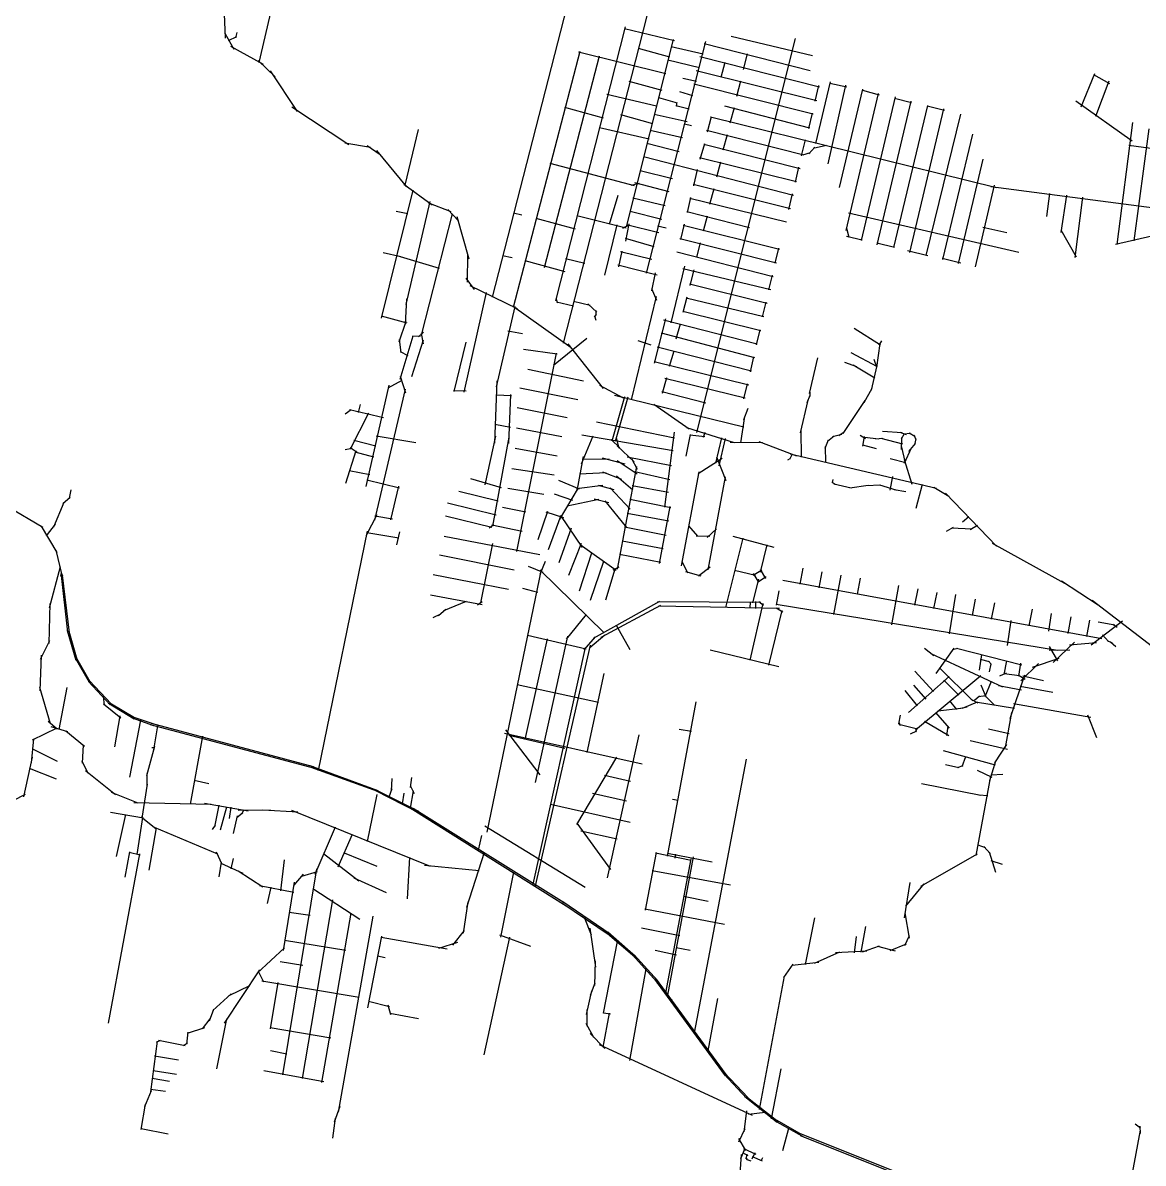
# Model space of a CAD drawing. Header units: inches. Extents: x 723427 to 759408, y 6910722 to 6968430.
# Drawn here: x 727626 to 731654, y 6944091 to 6948192 of the extents above; entities that cross this region are included whole.
import ezdxf

# ---------------------------------------------------------------- set-up
doc = ezdxf.new("R2010")
doc.units = ezdxf.units.IN
doc.header["$MEASUREMENT"] = 0

msp = doc.modelspace()

# ---------------------------------------------------------------- linework, layer by layer
for points in [[(728475.8, 6948048.9), (728606.3, 6948610)], [(729315.3, 6947205), (729616.4, 6948382.4)], [(728350, 6948224.8), (728354.3, 6948137.5)], [(729570.2, 6947040.6), (729870.5, 6948216.8)], [(728352.4, 6948154.7), (728384.4, 6948097.3)], [(728365.4, 6948128), (728396.1, 6948142.6)], [(728392.6, 6948137.8), (728397.4, 6948156.9)], [(729542.6, 6947191.9), (729793.1, 6948177.9)], [(729789.9, 6948171.9), (729969.3, 6948128.4)], [(730172.8, 6948143.6), (730465.2, 6948074)], [(728372.6, 6948108.4), (728490.6, 6948042.9)], [(729796.3, 6947459), (729966.1, 6948132.6)], [(729839.1, 6948100.8), (729950.8, 6948070.1)], [(729868.2, 6947291.2), (730081.5, 6948125.2)], [(729957, 6948107.4), (730072.1, 6948080)], [(730049.8, 6946719.1), (730404.9, 6948135.3)], [(730075.4, 6948117.2), (730456.7, 6948020.9)], [(729390.9, 6947169.8), (729629.7, 6948090.5)], [(729502.1, 6947312.6), (729700, 6948073)], [(729624.5, 6948087.6), (729938.1, 6948009.3)], [(729945.6, 6948059.5), (730059.3, 6948031.1)], [(730060.4, 6948070.5), (730490.1, 6947962)], [(730217.8, 6948024.1), (730232.2, 6948080.5)], [(728472, 6948056.6), (728533.8, 6947998.4)], [(728516.1, 6948019.8), (728612.5, 6947873.6)], [(730047.2, 6948020.2), (730480.5, 6947913.3)], [(730137.3, 6947996.1), (730151.1, 6948050.1)], [(729804.7, 6947981.8), (729923.3, 6947949.5)], [(729999.6, 6947993.6), (730047.9, 6947982.1)], [(730193.8, 6947927.9), (730208.4, 6947983.9)], [(730477.2, 6947758.5), (730529.9, 6947979.4)], [(730527.7, 6947975), (730588.6, 6947962)], [(731431.6, 6947890.3), (731480.6, 6948010.2)], [(731475.7, 6948006.7), (731533.5, 6947973.6)], [(731483.6, 6947856.3), (731532.1, 6947982.9)], [(729726.4, 6947935.2), (729904.8, 6947893.9)], [(729986.8, 6947945.1), (730034.6, 6947931.2)], [(730038.4, 6947972.6), (730467.6, 6947864.8)], [(730475.1, 6947910.2), (730488.5, 6947966.8)], [(730521.5, 6947685.3), (730585.9, 6947967.5)], [(730562.8, 6947600.4), (730646.8, 6947953.4)], [(730586.6, 6947445.7), (730702.4, 6947937.8)], [(730645.2, 6947950.1), (730705.2, 6947933.6)], [(729912, 6947923.3), (729978.6, 6947903.8)], [(729973.6, 6947894.8), (730022.1, 6947882.7)], [(729975.3, 6947906.1), (729978, 6947891.5)], [(730148.6, 6947893.6), (730455.2, 6947814.7)], [(730641.6, 6947409.7), (730763.9, 6947925.6)], [(730697.7, 6947393.8), (730820.5, 6947910.9)], [(730757.8, 6947383.6), (730879.6, 6947895)], [(730760.5, 6947921.7), (730822, 6947905.6)], [(730878.1, 6947893.6), (730939.6, 6947877.8)], [(731411.8, 6947911.4), (731615.1, 6947768.1)], [(728594, 6947889.7), (728798.6, 6947754.5)], [(729573.5, 6947888.8), (729713.2, 6947850.2)], [(729775.6, 6947862.2), (729890.5, 6947830.4)], [(729896.3, 6947863.8), (730015.4, 6947837.3)], [(730087.4, 6947800.1), (730102.4, 6947855.8)], [(730098.6, 6947854.1), (731126.9, 6947600.2)], [(730169.3, 6947833), (730185.1, 6947887.1)], [(730452.8, 6947812.6), (730465.9, 6947866.7)], [(730815.9, 6947366.7), (730938.1, 6947882.9)], [(730874, 6947355.1), (730998.7, 6947864.1)], [(729700, 6947816.1), (729878.7, 6947774.8)], [(730004.9, 6947829.1), (730030.2, 6947823.4)], [(731560.3, 6947395.1), (731617, 6947834.2)], [(729000.5, 6947607.8), (729048.6, 6947808.3)], [(729881.5, 6947806.6), (729998.4, 6947780.2)], [(730084.9, 6947806.1), (730434.1, 6947717.6)], [(730144.6, 6947735.1), (730159.9, 6947789.9)], [(730426.5, 6947713.6), (730440.4, 6947771.5)], [(730934.1, 6947340.5), (731041.5, 6947791.3)], [(731621.4, 6947407.8), (731675.7, 6947810.4)], [(728783.8, 6947760.1), (728876, 6947745.3)], [(728864.1, 6947750.8), (728911.3, 6947718.2)], [(728897.8, 6947732.9), (729005.8, 6947602.8)], [(729869.8, 6947759.5), (729985.7, 6947729.9)], [(730061.9, 6947701.7), (730078.6, 6947758.3)], [(730074.5, 6947755.3), (730420.6, 6947668.2)], [(730452.3, 6947721), (730473.9, 6947745.5)], [(730468.4, 6947740.9), (730515.4, 6947751.7)], [(731602.9, 6947751.6), (731787.4, 6947726.7)], [(729521.1, 6947687.9), (729823.8, 6947607.2)], [(729857.8, 6947711.3), (730397.7, 6947571.8)], [(730059.7, 6947707.6), (730407.6, 6947621.4)], [(730121.2, 6947638.8), (730136, 6947692.2)], [(730430.2, 6947717.3), (730458.7, 6947725.9)], [(730990.4, 6947326.1), (731078.9, 6947702.3)], [(729845.5, 6947660.6), (729961.9, 6947632)], [(730038.4, 6947605.5), (730051.6, 6947665)], [(730404, 6947618.7), (730416.1, 6947672.6)], [(728996.2, 6947611.5), (729098.4, 6947537.9)], [(729814.1, 6947608.1), (729842.8, 6947615.1)], [(729825.6, 6947617.3), (729948.6, 6947585.6)], [(730036.6, 6947611.3), (730386, 6947524.2)], [(731051.1, 6947314.1), (731119.4, 6947607.8)], [(728915.3, 6947130.5), (729029.6, 6947590.4)], [(729735.7, 6947467.5), (729766.3, 6947572)], [(730096.4, 6947539.4), (730112.1, 6947595.9)], [(730380.2, 6947521), (730393.7, 6947576.7)], [(731106.4, 6947603.9), (731794.1, 6947513.5)], [(731308.2, 6947495.5), (731319.2, 6947578.6)], [(731359.6, 6947437.8), (731379.9, 6947572.3)], [(731409.8, 6947347.7), (731437, 6947564.9)], [(729004.6, 6947178.7), (729091.4, 6947549.1)], [(729084.6, 6947545.3), (729165.7, 6947513.1)], [(729819.8, 6947563.3), (729935.5, 6947534.6)], [(730015.5, 6947509.4), (730028.6, 6947564.2)], [(730025, 6947561.3), (730371.6, 6947476.5)], [(728969.2, 6947514.6), (729010.2, 6947505.8)], [(729061.4, 6947073.9), (729171.5, 6947504.6)], [(729154.5, 6947520.5), (729192.6, 6947479.7)], [(729186.2, 6947495.1), (729229.6, 6947343.2)], [(729390, 6947508.6), (729420.5, 6947501.1)], [(729470.9, 6947489.3), (729612.1, 6947451.2)], [(729618, 6947498.6), (729795.8, 6947454.7)], [(729809.5, 6947514.5), (729924.3, 6947485.9)], [(730014, 6947513.9), (730238.9, 6947455.5)], [(730073.9, 6947443.7), (730087.5, 6947497.6)], [(730595.1, 6947509.2), (731207.9, 6947367.4)], [(729718.5, 6947284.9), (729763.5, 6947465.3)], [(729783.6, 6947453.7), (729807.4, 6947467.4)], [(729794.7, 6947407.3), (729805.8, 6947469.5)], [(729797.3, 6947466.9), (729912.7, 6947438.3)], [(729908.5, 6947462.5), (729939.9, 6947455.1)], [(729991.9, 6947413.4), (730005.5, 6947468.3)], [(730000.5, 6947464.8), (730347.3, 6947377.7)], [(730587.2, 6947453.6), (730595.8, 6947421.6)], [(731078.4, 6947457.5), (731164.2, 6947437.7)], [(731357.9, 6947447.6), (731413.9, 6947350.6)], [(731554.4, 6947396.5), (731758.8, 6947443.3)], [(729792.1, 6947417.9), (729894.7, 6947387.7)], [(729988.3, 6947416.9), (730336.3, 6947329.3)], [(730049.8, 6947349.3), (730063, 6947400.7)], [(730587.9, 6947424.9), (730643.5, 6947411.9)], [(730697.3, 6947400.9), (730760.1, 6947385.2)], [(728922.3, 6947365.7), (728985.7, 6947351.6)], [(729224.8, 6947259.6), (729225.9, 6947360.1)], [(729768.8, 6947314), (729781.5, 6947370.6)], [(729775.1, 6947370.1), (729887.8, 6947342.5)], [(729977.2, 6947368.5), (730324.6, 6947280.3)], [(730331.7, 6947328.3), (730344.8, 6947381.7)], [(730806.9, 6947373.7), (730879.8, 6947355.7)], [(728970.5, 6947355.6), (729123.8, 6947309.2)], [(729351.2, 6947355.6), (729385.6, 6947348.1)], [(729431.2, 6947336.9), (729575.1, 6947297.8)], [(729577.6, 6947345), (729647.1, 6947327.7)], [(729765.1, 6947321.4), (729906.9, 6947285.4)], [(730931.8, 6947345.8), (730998.8, 6947329.5)], [(729888.2, 6947228.6), (729901.5, 6947292.7)], [(729957.6, 6947112.7), (730006.2, 6947316.5)], [(729999.5, 6947308.8), (730315.1, 6947232.8)], [(730025.7, 6947247.9), (730039.8, 6947303.8)], [(730308.5, 6947231.3), (730321.6, 6947284.7)], [(729219.5, 6947273.3), (729248.6, 6947232.6)], [(729233.8, 6947247.1), (729404.2, 6947164.5)], [(729886.6, 6947237.1), (729904.1, 6947194.8)], [(730023.1, 6947253), (730302.5, 6947183.5)], [(729002.1, 6947108.3), (729007.4, 6947199.3)], [(729212.7, 6946864), (729293.1, 6947221.9)], [(729542.6, 6947200.4), (729548.6, 6947185.6)], [(729814.7, 6946835.7), (729905.2, 6947207.5)], [(729999.9, 6947152), (730014.5, 6947206.8)], [(730011.5, 6947203.4), (730290.9, 6947135.4)], [(729329.5, 6946883.5), (729396.5, 6947171.5)], [(729390.2, 6947172.5), (729597.6, 6947024.8)], [(729545.5, 6947188.4), (729606.1, 6947174.3)], [(729606.1, 6947191.6), (729666.5, 6947177.1)], [(729657.3, 6947181), (729690.1, 6947151.7)], [(729686.2, 6947157), (729686.6, 6947139.4)], [(729998.9, 6947155.5), (730280.3, 6947085)], [(730285.3, 6947134.4), (730298.4, 6947187.8)], [(728914.8, 6947138.5), (729006.9, 6947113.6)], [(728979.9, 6947044.8), (729004.2, 6947119.4)], [(729681.3, 6947133.7), (729688.3, 6947144.7)], [(729681.3, 6947138.3), (729686.9, 6947122.4)], [(729897.2, 6946968.3), (729937.8, 6947127.9)], [(729929.9, 6947123.5), (730266.6, 6947037.5)], [(729049.2, 6947063.3), (729067.2, 6947079.7)], [(729058.5, 6947075.4), (729065.9, 6947037.7)], [(729369.7, 6947083.9), (729423.4, 6947075.4)], [(729921, 6947076.8), (730257.5, 6946988.1)], [(729975.7, 6947055.5), (729990.8, 6947109.4)], [(730263.6, 6947034), (730277.7, 6947087.8)], [(730615.5, 6947093.5), (730710, 6947034.6)], [(728979.9, 6947053.3), (728985.7, 6947006.7)], [(728982.5, 6946910.9), (729030.2, 6947067)], [(729025.3, 6946920.2), (729067.3, 6947052.1)], [(729025.9, 6947064.9), (729056.1, 6947066.5)], [(729177.4, 6946866.8), (729219.8, 6947043.2)], [(729534.5, 6946961.1), (729654, 6947057.7)], [(729585.3, 6947037.6), (729712.5, 6946877.2)], [(729837.2, 6947049.1), (729884.6, 6947034)], [(730697, 6946952.6), (730708.5, 6947038.6)], [(730705.6, 6947033.1), (730715, 6947048.1)], [(728982.5, 6947010.4), (729010.6, 6946995.1)], [(729402.7, 6946290.4), (729545.1, 6947003.9)], [(729426, 6947018.9), (729547.3, 6947001.7)], [(729906.9, 6947027.4), (730246.4, 6946940.1)], [(729951.9, 6946957.7), (729968.5, 6947012.6)], [(730242.9, 6946936.5), (730254.5, 6946991.4)], [(730603.2, 6947006.3), (730698.5, 6946955.6)], [(729896.3, 6946974.4), (730236.3, 6946889.6)], [(730455, 6946858.8), (730485, 6946987.4)], [(730580, 6946971.9), (730624, 6946955.8)], [(730611.4, 6946961.7), (730689.7, 6946915.4)], [(730677.7, 6946871), (730698.1, 6946959.9)], [(730686.2, 6946982), (730695.3, 6946954.7)], [(728983.1, 6946921), (729001.6, 6946861.2)], [(729442.4, 6946946.6), (729642.1, 6946905.1)], [(729926.7, 6946860.3), (729942.3, 6946916.2)], [(729934.9, 6946914.2), (730222.8, 6946843.2)], [(728860.3, 6946524.6), (728943.4, 6946889.2)], [(728892.1, 6946404), (729002.1, 6946874.9)], [(728939.3, 6946879.6), (728990.4, 6946907.5)], [(729175.3, 6946870.3), (729220.5, 6946868.9)], [(729323.3, 6946680.2), (729332.1, 6946905.1)], [(729412.8, 6946879.6), (729622.3, 6946837.2)], [(729699.2, 6946889.4), (729784.5, 6946843.8)], [(730218.2, 6946839.7), (730231.8, 6946893.5)], [(730651.2, 6946826.9), (730680.5, 6946878)], [(729328.1, 6946854), (729383.7, 6946851.3)], [(729373.1, 6946679.8), (729380.6, 6946854.9)], [(729745.5, 6946688.4), (729790.5, 6946848.2)], [(729753.3, 6946853.5), (730218.4, 6946739.7)], [(729757.6, 6946687.7), (729802.7, 6946846.6)], [(729924.2, 6946866.3), (730081.5, 6946825.5)], [(730422.6, 6946717.4), (730449.5, 6946834.9)], [(730446.8, 6946826.5), (730457.1, 6946852.9)], [(730455.8, 6946864.2), (730456.4, 6946848.8)], [(730575.4, 6946714.7), (730655.3, 6946833.6)], [(728785.7, 6946786), (728806.3, 6946800.9)], [(728800.5, 6946800.9), (728923.3, 6946773.3)], [(728804.7, 6946660.1), (728870.4, 6946789.7)], [(728833.4, 6946790.4), (728840.8, 6946820)], [(729403.1, 6946808.6), (729583, 6946772.8)], [(729895.5, 6946821), (730022.3, 6946731.8)], [(730218.5, 6946765.3), (730233.7, 6946806.8)], [(729322.9, 6946748.2), (729380.2, 6946738.5)], [(729688.3, 6946756.7), (729969.3, 6946699)], [(730207.5, 6946681.7), (730221.9, 6946776.8)], [(728897.3, 6946707.2), (729039.7, 6946683.4)], [(729288.9, 6946530.8), (729326.4, 6946705.4)], [(729400.9, 6946735.4), (729564.5, 6946704.5)], [(729634.6, 6946605.6), (729676.4, 6946706.7)], [(729636, 6946710.1), (729964.1, 6946653.5)], [(729934.4, 6946449.8), (729969.3, 6946719.7)], [(730011.8, 6946634), (730027, 6946711.9)], [(730011.9, 6946736.4), (730183.7, 6946682.9)], [(730024, 6946710.1), (730078.4, 6946704.9)], [(730073.6, 6946701.9), (730079.9, 6946719.7)], [(730423.4, 6946726), (730425, 6946630.4)], [(730520, 6946687.4), (730543.1, 6946706.8)], [(730537.7, 6946704.4), (730570.8, 6946712.6)], [(730560.3, 6946707.4), (730579.7, 6946720.6)], [(730636.5, 6946709.5), (730656.1, 6946697.3)], [(730646.3, 6946669.1), (730652.6, 6946703.9)], [(730717.5, 6946724.1), (730788, 6946718.2)], [(730779.9, 6946719.6), (730802.6, 6946711.2)], [(730784.9, 6946696.2), (730796.3, 6946715.4)], [(730793.1, 6946713.5), (730817.4, 6946716.5)], [(730813, 6946717.7), (730833.2, 6946705.2)], [(730829.3, 6946710.6), (730837.5, 6946693.3)], [(728803.7, 6946664.9), (728828.6, 6946647.9)], [(728816.5, 6946690.9), (728895.9, 6946670.4)], [(729315.8, 6946382.1), (729374.4, 6946702.3)], [(729396.5, 6946662.6), (729546.9, 6946634.8)], [(729741.8, 6946693.1), (729772.5, 6946663.5)], [(729759.3, 6946699.5), (729768.8, 6946662.4)], [(729763, 6946670.4), (729824.9, 6946613.8)], [(730117.7, 6946608.5), (730138.9, 6946699.5)], [(730129.4, 6946598.9), (730152.6, 6946697.4)], [(730169.3, 6946684.5), (730286.3, 6946682.5)], [(730272.4, 6946686.2), (730407.7, 6946634.6)], [(730510.6, 6946662.5), (730523.4, 6946692.4)], [(730511.6, 6946668.6), (730512, 6946610.6)], [(730645.3, 6946673.9), (730694.8, 6946661)], [(730651.9, 6946702.5), (730703.9, 6946696.2)], [(730692, 6946695.5), (730718.5, 6946698)], [(730711.6, 6946698.3), (730788.7, 6946678.5)], [(730784, 6946670.3), (730798.2, 6946609.2)], [(730785.8, 6946657.6), (730786.1, 6946700.6)], [(730796.8, 6946608.4), (730821, 6946663.5)], [(730811.5, 6946650.2), (730835.6, 6946679.5)], [(730833.3, 6946674.7), (730837.8, 6946696.5)], [(728785.2, 6946658), (728810.6, 6946662.2)], [(728787.9, 6946536.4), (728825.3, 6946653.8)], [(728819.6, 6946649.5), (728887.3, 6946631.5)], [(729619.8, 6946508.8), (729642.5, 6946632.1)], [(729637.8, 6946623.1), (729734.1, 6946624.1)], [(729709.2, 6946627.8), (729791.2, 6946606.1)], [(729799.6, 6946631.2), (729958.7, 6946600.1)], [(729814.3, 6946624.9), (729835.5, 6946586.8)], [(730054.2, 6946571.9), (730141, 6946627)], [(730120.4, 6946630.7), (730153.7, 6946546.5)], [(730377, 6946620.5), (730385.5, 6946625.6)], [(730383.5, 6946623.3), (730393.7, 6946641.6)], [(730385, 6946641.9), (730910.8, 6946518)], [(730744.2, 6946625.1), (730800.8, 6946610.9)], [(728799.9, 6946581.9), (728874.1, 6946567.5)], [(729384.6, 6946589.4), (729537.2, 6946566)], [(729762.6, 6946617.8), (729835.1, 6946569.6)], [(729764.5, 6946227), (729833.3, 6946596.9)], [(730794.9, 6946621.4), (730822.4, 6946533.3)], [(728862.9, 6946548.4), (728981, 6946519.3)], [(729236.4, 6946552.8), (729345.8, 6946521.5)], [(729552.3, 6946547.7), (729626.4, 6946515.9)], [(729628, 6946569.9), (729723.8, 6946575.2)], [(729710, 6946577.3), (729778.3, 6946551.4)], [(729760.3, 6946563), (729820.1, 6946512.8)], [(729827, 6946578.4), (729952.4, 6946550.3)], [(729994.5, 6946239.6), (730057.6, 6946577.9)], [(730090.4, 6946224.4), (730152.5, 6946558.8)], [(730535.6, 6946540.7), (730546.6, 6946532.6)], [(730537.5, 6946538.5), (730539.3, 6946550.2)], [(730745.3, 6946511.2), (730754.8, 6946561)], [(727445.3, 6946527), (727697.9, 6946377.8)], [(727794, 6946482.3), (727800.4, 6946512.5)], [(728949.7, 6946405), (728977.8, 6946525.2)], [(729194.1, 6946507.8), (729335.2, 6946473.4)], [(729370, 6946518.8), (729499.7, 6946497.2)], [(729555.5, 6946404.3), (729624.3, 6946519.6)], [(729617.4, 6946517), (729711.1, 6946529.2)], [(729694.7, 6946529.7), (729750.8, 6946513.3)], [(729737.5, 6946520.2), (729809.5, 6946442.9)], [(729817.4, 6946527.6), (729948.1, 6946503.8)], [(730542.6, 6946534.1), (730604.1, 6946519.8)], [(730599.6, 6946520), (730666.1, 6946529.3)], [(730657.4, 6946528.6), (730711.6, 6946530.2)], [(730706.5, 6946530.6), (730765.2, 6946513.1)], [(730758.6, 6946514.3), (730800.8, 6946507)], [(730838.2, 6946446.1), (730860.5, 6946532.9)], [(730901.9, 6946521.6), (730956, 6946490.4)], [(730943.9, 6946500.7), (731126.6, 6946309.5)], [(727737.6, 6946379.1), (727774.7, 6946468.6)], [(727770.7, 6946463), (727796.4, 6946485.8)], [(729152.6, 6946466.4), (729327.7, 6946423.2)], [(729536.4, 6946497.9), (729602.6, 6946475.7)], [(729583, 6946454.6), (729697.8, 6946479.4)], [(729680.9, 6946480.5), (729733.3, 6946466.7)], [(729719, 6946472.5), (729797.1, 6946376.7)], [(729809, 6946478.9), (729956.6, 6946449.3)], [(728861.4, 6946350), (728900, 6946423.6)], [(728892.1, 6946419.3), (728955.6, 6946407.7)], [(729146, 6946419.2), (729312.3, 6946378.2)], [(729350.6, 6946450.5), (729435.3, 6946433.3)], [(729479.3, 6946334.4), (729514.2, 6946435.5)], [(729507.3, 6946433.9), (729569.8, 6946412.8)], [(729516.3, 6946298.5), (729562.4, 6946421.2)], [(729559.2, 6946420.2), (729637, 6946305.3)], [(729798.9, 6946428.1), (729949.2, 6946400.6)], [(729915.3, 6946247.7), (729954, 6946452.4)], [(731004.8, 6946397.1), (731027.6, 6946416.7)], [(727692.8, 6946381.4), (727748.5, 6946287.5)], [(727710.9, 6946346.6), (727744, 6946389.7)], [(729302.6, 6946375.5), (729319.8, 6946388.3)], [(729312.7, 6946386.6), (729421.6, 6946364.1)], [(729555, 6946251.4), (729598.9, 6946375.7)], [(729789.9, 6946379.4), (729939.1, 6946349.3)], [(730020.2, 6946383.5), (730052, 6946345.8)], [(730947.3, 6946363.6), (730972.4, 6946377.8)], [(730965.4, 6946376), (731038.4, 6946372.4)], [(731031.8, 6946370.2), (731058.4, 6946385.6)], [(728689.1, 6945502.9), (728865.6, 6946364.3)], [(728862.9, 6946359), (728978.3, 6946340.5)], [(728971.4, 6946315.2), (728982.3, 6946361.7)], [(729141.6, 6946346), (729485.1, 6946280.3)], [(730047.4, 6946347.5), (730096.1, 6946346.5)], [(730087.3, 6946341.2), (730120.4, 6946372.6)], [(730153.5, 6946089.7), (730216.3, 6946339.2)], [(730179.1, 6946345.5), (730326.7, 6946306.8)], [(727744.8, 6946295.8), (727765.6, 6946210.6)], [(729273, 6946106.1), (729315.8, 6946319.1)], [(729589.9, 6946205.8), (729634.9, 6946321.2)], [(729629.6, 6946315.4), (729759.2, 6946223.8)], [(729780.9, 6946329.1), (729929.1, 6946301.1)], [(730279, 6946216.7), (730302.5, 6946315.1)], [(731111.4, 6946320.3), (731382.4, 6946171.1)], [(729124, 6946279), (729392.5, 6946224.3)], [(729486.6, 6946208.8), (729505.6, 6946255.5)], [(729627.5, 6946149.2), (729672.4, 6946285.8)], [(729667.7, 6946115.9), (729715.8, 6946255.6)], [(729771.4, 6946281), (729919.6, 6946252.4)], [(729995.2, 6946256.5), (730016.4, 6946213.8)], [(727722, 6946088.1), (727762.3, 6946236.3)], [(727763.3, 6946202.2), (727765.7, 6946214)], [(727764.6, 6946213.7), (727768.8, 6946203.2)], [(729295.6, 6945281.7), (729491.1, 6946225.5)], [(729443.4, 6946237.9), (729495.9, 6946216.7)], [(729485.8, 6946223.3), (729716, 6945998.4)], [(729722.1, 6946117), (729756.1, 6946229)], [(729748.6, 6946224.9), (729769.8, 6946236)], [(730008.3, 6946218.4), (730064, 6946203.6)], [(730056.2, 6946202.9), (730097.9, 6946235.7)], [(730185.6, 6946223.6), (730260.2, 6946205.8)], [(730252, 6946205.3), (730283.7, 6946225.2)], [(730252.2, 6946211.4), (730271.3, 6946180.7)], [(730277.6, 6946226.2), (730296.4, 6946193.7)], [(730421.5, 6946173.7), (730432, 6946230.8)], [(730489.2, 6946160.3), (730500.8, 6946217.4)], [(727763.6, 6946204.7), (727787.2, 6946001.1)], [(727768.1, 6946205.5), (727793.4, 6945998)], [(729101.9, 6946208.4), (729372.2, 6946155.5)], [(730250.4, 6946105.6), (730273.1, 6946191.6)], [(730267.6, 6946180.2), (730298.3, 6946200.8)], [(730359, 6946187.7), (731505.3, 6945977.6)], [(730541.7, 6946064.1), (730569.1, 6946205.8)], [(730627.4, 6946137), (730638.5, 6946195.3)], [(731360.3, 6946185), (731492.8, 6946099.1)], [(729091.8, 6946134.8), (729277.9, 6946100.4)], [(729423.1, 6946158.9), (729476.9, 6946144.8)], [(730336.4, 6946098), (730345.4, 6946149.3)], [(730750.7, 6946027.6), (730776.2, 6946169)], [(730833.8, 6946097.6), (730844.9, 6946156.2)], [(730901.9, 6946085.6), (730913.1, 6946143.4)], [(730958.2, 6945994.8), (730980.9, 6946135.6)], [(727721, 6945959.8), (727724.7, 6946104.2)], [(729140.4, 6946078.1), (729221.1, 6946112.5)], [(729261.6, 6946099), (729277.4, 6946110.9)], [(729678.1, 6945978.6), (729916, 6946112.4)], [(729705.1, 6945982.5), (729920.4, 6946097.9)], [(729907.7, 6946111.1), (730280.3, 6946108.7)], [(729911.2, 6946095.5), (730346.7, 6946087)], [(730241.1, 6945899.5), (730288, 6946104)], [(730241.7, 6946087), (730243, 6946110.1)], [(730261.2, 6946086), (730261.8, 6946111.1)], [(730272.3, 6946110.9), (730289.3, 6946097.9)], [(730334.3, 6946101.7), (731346.5, 6945935.7)], [(730335.3, 6946088.4), (730358.9, 6946073.8)], [(731040.5, 6946060.4), (731051.3, 6946119.9)], [(731108.9, 6946047.9), (731120.7, 6946105.6)], [(731470.7, 6946115.4), (731853.3, 6945822.1)], [(729101.6, 6946053), (729129.1, 6946067.1)], [(729121, 6946060.9), (729147.5, 6946083.9)], [(729581, 6945975.9), (729652.9, 6946063.7)], [(730308.1, 6945882), (730356.5, 6946078.3)], [(731244, 6946023.3), (731256.2, 6946083.3)], [(731314.6, 6946004.9), (731325.2, 6946068.2)], [(731384.6, 6945996.2), (731395.3, 6946055.5)], [(727786.1, 6946006.8), (727817.5, 6945900.6)], [(729759.3, 6946025.7), (729809.1, 6945938.9)], [(731166.1, 6945952.5), (731179.7, 6946042.3)], [(731451.9, 6945985.3), (731462.9, 6946043.3)], [(731467.2, 6945955.2), (731580.5, 6946041.4)], [(731492.7, 6946038.4), (731552.1, 6946027.1)], [(731544.8, 6946029.6), (731560.7, 6946019.2)], [(727689.8, 6945904), (727723.1, 6945971.2)], [(727792, 6946004.4), (727820.8, 6945903.8)], [(729432.8, 6945614.3), (729512.7, 6945976.4)], [(729440.3, 6945990.2), (729651.9, 6945941)], [(729469.9, 6945460), (729586.3, 6945986)], [(729644.8, 6945936.8), (729685.2, 6945984.1)], [(729664.6, 6945945.2), (729719.1, 6945990.7)], [(731508.1, 6945991.5), (731530.3, 6945966.6)], [(731524.4, 6945971), (731543.2, 6945961.9)], [(731537.3, 6945965.9), (731555.5, 6945949.6)], [(729461.4, 6945094.1), (729649.5, 6945945.2)], [(729469.9, 6945088.8), (729667, 6945953.4)], [(730097.5, 6945937.6), (730344.6, 6945877.5)], [(730867.7, 6945943.7), (730901.8, 6945917.3)], [(730891.1, 6945924.5), (731148.6, 6945803.8)], [(730910.7, 6945851.8), (730974.7, 6945943.4)], [(730968.7, 6945938.7), (730988.6, 6945942.6)], [(730983.1, 6945942.6), (731217.6, 6945883.1)], [(731315.9, 6945936.1), (731391, 6945937.7)], [(731316.4, 6945949.3), (731346.1, 6945897.5)], [(731330.2, 6945891.6), (731407.4, 6945964.7)], [(731390, 6945955.7), (731486.8, 6945964.1)], [(727688.7, 6945789.7), (727694, 6945918)], [(727815.6, 6945905.6), (727864.8, 6945820.4)], [(727819.7, 6945907.3), (727867.8, 6945823.1)], [(731065.7, 6945864.5), (731074.1, 6945920.3)], [(731068.3, 6945903.5), (731100.9, 6945894.9)], [(731098.8, 6945896), (731108.5, 6945884.8)], [(731101.6, 6945858), (731107.7, 6945887.3)], [(731154.6, 6945847.9), (731164, 6945898)], [(731206.8, 6945842.5), (731214.4, 6945888.9)], [(731214.3, 6945826), (731278.3, 6945887.9)], [(731256.1, 6945875.2), (731352.9, 6945907.5)], [(729655.1, 6945567.9), (729716.5, 6945852.1)], [(730833.5, 6945860.3), (730900.5, 6945786.9)], [(730835.5, 6945649.5), (731070.6, 6945844.3)], [(730922.8, 6945871.8), (731041.8, 6945754.1)], [(731138.6, 6945843.3), (731162.6, 6945854.2)], [(731154.3, 6945851.5), (731210.3, 6945844.5)], [(731176, 6945689.9), (731229.1, 6945847.7)], [(731204.9, 6945847.3), (731229.8, 6945831.9)], [(731221.2, 6945843.5), (731296.3, 6945827.1)], [(727685.8, 6945803.1), (727724.2, 6945671.9)], [(727757.5, 6945650.8), (727785.3, 6945802.2)], [(727862.9, 6945823.3), (727940.6, 6945739.8)], [(727866.3, 6945825.4), (727943.6, 6945742.8)], [(729403.7, 6945812.4), (729696.4, 6945748.4)], [(730810.8, 6945712), (730956.3, 6945841.4)], [(730828.6, 6945809.9), (730872.5, 6945759.9)], [(730937.8, 6945828.4), (730991.9, 6945774)], [(731070.4, 6945811.5), (731089.1, 6945767.8)], [(731086.2, 6945769.5), (731109.5, 6945825)], [(731134.4, 6945809.1), (731216.5, 6945792.8)], [(731212.3, 6945806.4), (731329.2, 6945785.3)], [(727915.2, 6945769.4), (727919.2, 6945737.9)], [(730797.5, 6945790.5), (730841.9, 6945735.4)], [(731047.5, 6945756.6), (731066, 6945772)], [(731062.4, 6945769.7), (731089, 6945772.5)], [(731085.3, 6945772.4), (731119.8, 6945738.2)], [(727916.6, 6945742.9), (727978.2, 6945692.7)], [(727934.7, 6945745.2), (728026.2, 6945689.5)], [(727939.3, 6945746.2), (728028.2, 6945693.5)], [(729944.1, 6945195.2), (730047.5, 6945750)], [(730916.6, 6945717.7), (730999.3, 6945727.3)], [(730957.7, 6945754), (730983.4, 6945722.8)], [(730991.3, 6945725.9), (731021.6, 6945732.7)], [(731005.1, 6945727.2), (731058.8, 6945750.2)], [(731034.4, 6945759.9), (731059.5, 6945746.4)], [(731051.1, 6945749.7), (731192.3, 6945727.6)], [(731187.7, 6945743.9), (731466.4, 6945695.4)], [(727717.5, 6945680.9), (727749.3, 6945653.1)], [(727957.3, 6945587.9), (727976.4, 6945700.3)], [(728011, 6945478.9), (728051, 6945683.7)], [(728019.2, 6945692.7), (728095.7, 6945665.5)], [(728021.6, 6945696.2), (728097.6, 6945670.7)], [(730775.8, 6945671.5), (730781.4, 6945702.5)], [(730868.3, 6945680.3), (730955.3, 6945628.8)], [(730907.3, 6945712.1), (730956.8, 6945655)], [(731159.6, 6945586.4), (731181.6, 6945711.5)], [(731454.1, 6945703.3), (731486.9, 6945621.9)], [(727660.9, 6945613), (727749.6, 6945656.4)], [(727727.1, 6945662), (727786.4, 6945643.2)], [(727780.5, 6945645.8), (727847.5, 6945591)], [(728083.8, 6945669.2), (728675.4, 6945511.1)], [(728087.4, 6945673.9), (728670.5, 6945517.6)], [(728097.8, 6945577.3), (728111.8, 6945663.8)], [(729357.6, 6945637.9), (729853.5, 6945527.7)], [(729362.1, 6945649.1), (729484.9, 6945488.2)], [(729986.6, 6945651.6), (730029.9, 6945644.8)], [(730775.4, 6945677.2), (730781, 6945664.5)], [(730775.6, 6945669.3), (730843.3, 6945652.5)], [(730818.3, 6945635.5), (730840, 6945645.9)], [(730836.7, 6945642.6), (730842.3, 6945656.4)], [(730948.7, 6945628.8), (730953.3, 6945663.1)], [(731098.4, 6945652.8), (731172.3, 6945636.8)], [(727658, 6945530.7), (727665.7, 6945616.7)], [(728228.8, 6945381.9), (728273.8, 6945627.1)], [(729374.2, 6945629.8), (729574.5, 6945583.3)], [(729727.9, 6945117.8), (729842.1, 6945631.1)], [(731032.8, 6945611.7), (731166.7, 6945580.5)], [(731121.3, 6945531.3), (731164.2, 6945596.4)], [(727661.2, 6945581.5), (727749.8, 6945537.3)], [(727841.1, 6945529.7), (727844.6, 6945595)], [(728072.6, 6945484.9), (728100.4, 6945590.5)], [(728090.6, 6945586.3), (728100.2, 6945586.3)], [(730935.6, 6945574.7), (731122.6, 6945523.9)], [(727629.5, 6945408.2), (727660.7, 6945550.6)], [(727839, 6945538.1), (727859.9, 6945493.9)], [(728658.1, 6945521.7), (728902.7, 6945430.9)], [(728661.9, 6945515.4), (728901.5, 6945428.3)], [(729617.6, 6945309.6), (729761.8, 6945551.7)], [(730041.6, 6944559.8), (730228, 6945544.1)], [(730943.6, 6945525.2), (730991.5, 6945513.8)], [(730986.7, 6945513.8), (731007, 6945520.9)], [(731003.9, 6945518), (731016.6, 6945554.1)], [(731103.4, 6945467.5), (731124.3, 6945537.7)], [(727649.6, 6945511.1), (727746.7, 6945473.6)], [(727852, 6945503.5), (727959.7, 6945416.7)], [(728073.7, 6945446.6), (728073.7, 6945492.1)], [(728952.4, 6945430.1), (728953.8, 6945474.2)], [(729019.8, 6945442), (729025.4, 6945478)], [(729717.1, 6945486.6), (729810.8, 6945464.4)], [(731054.4, 6945197.5), (731107.2, 6945482.8)], [(731057.4, 6945504), (731110, 6945479.7)], [(731108.2, 6945487.5), (731149.2, 6945489.8)], [(728055.7, 6945331.5), (728074, 6945454)], [(728242.5, 6945468), (728295.4, 6945456.1)], [(728891.7, 6945432.7), (729046, 6945353.6)], [(728892.8, 6945435.1), (729049.5, 6945356.8)], [(728943.6, 6945408.2), (728953.8, 6945438.5)], [(729019.8, 6945446.3), (729033.2, 6945420.5)], [(730857.7, 6945456.9), (731070.4, 6945414.4)], [(727465, 6945331.1), (727635.6, 6945418.4)], [(727943.5, 6945424.9), (728040.1, 6945386.8)], [(728865.5, 6945247.3), (728900.8, 6945416.6)], [(728990.9, 6945383.8), (728997.9, 6945422.3)], [(729020.5, 6945368.3), (729030.4, 6945430.1)], [(729674, 6945421.3), (729796.8, 6945394.3)], [(729962, 6945399.6), (729982.7, 6945396.5)], [(731063.3, 6945415.3), (731096, 6945413.6)], [(727941.7, 6945353.5), (728059.7, 6945332.8)], [(728025.1, 6945387.7), (728303.3, 6945382.4)], [(728279.9, 6945385.5), (728436, 6945358.6)], [(728316.1, 6945300.8), (728332, 6945378.1)], [(728337, 6945289.7), (728359.7, 6945372.8)], [(728369, 6945330.7), (728375.4, 6945371.5)], [(728395.5, 6945333.9), (728416.9, 6945352.1)], [(728400.8, 6945360.3), (728516.3, 6945362.1)], [(728414.2, 6945347.4), (728421.9, 6945363.3)], [(728489.4, 6945362.1), (728615.1, 6945354.2)], [(728592.1, 6945360.8), (729090.6, 6945158.9)], [(729028, 6945363.3), (729580, 6945016.7)], [(729030.3, 6945367.4), (729582.1, 6945022.6)], [(729523.2, 6945382.4), (729810.3, 6945317.6)], [(727962.8, 6945193.4), (727996.7, 6945345.2)], [(728037.4, 6945201), (728057.3, 6945334.7)], [(728051.9, 6945336.5), (728104.3, 6945294.4)], [(728383.8, 6945276.7), (728398.4, 6945339.7)], [(729618.1, 6945314), (729739.3, 6945147.3)], [(728080.8, 6945145.2), (728106.8, 6945297.4)], [(728098.2, 6945299.2), (728326.5, 6945203.7)], [(728308.4, 6945290.5), (728318.5, 6945306.9)], [(728677.7, 6945130.9), (728750.7, 6945300.9)], [(728760.1, 6945156.7), (728811.1, 6945274)], [(729264.9, 6945217.3), (729276.8, 6945269.3)], [(729287.6, 6945304.2), (729647.6, 6945083.4)], [(729632.2, 6945286.2), (729763.1, 6945258)], [(731059.5, 6945236.4), (731086.2, 6945226.8)], [(731081.4, 6945229.5), (731104.8, 6945204.2)], [(727934, 6944594.9), (728047, 6945203.4)], [(727994.1, 6945120.1), (728011.2, 6945210.8)], [(728009.1, 6945209.5), (728048.3, 6945199.7)], [(728321.8, 6945210.3), (728341.4, 6945166.1)], [(728375.8, 6945150), (728384.2, 6945186.8)], [(728707, 6945204.5), (728834, 6945106.6)], [(728781.1, 6945207.6), (728898.6, 6945158.9)], [(729009, 6945041.2), (729017.8, 6945189.9)], [(729222.5, 6945011.4), (729285.8, 6945209.5)], [(729864.5, 6945000.9), (729904.6, 6945208.2)], [(729901.5, 6945206.7), (730029.2, 6945181.1)], [(729943.9, 6945205.8), (730105.3, 6945174.9)], [(729945.2, 6944694.9), (730037.6, 6945192.4)], [(729972.1, 6945188.4), (729974.7, 6945202.7)], [(730854.8, 6945087.5), (731058.5, 6945203.1)], [(731100.6, 6945210.7), (731123, 6945137.9)], [(728332.1, 6945120.9), (728340.3, 6945173.3)], [(728337.9, 6945169.6), (728417, 6945134.1)], [(728553.6, 6945070.6), (728566.8, 6945182.3)], [(728560.8, 6944408.9), (728682.9, 6945150.1)], [(729070.1, 6945163), (729267.5, 6945143.2)], [(729937.9, 6944703.8), (730028.8, 6945185.1)], [(731106.8, 6945179.3), (731147.5, 6945166.8)], [(728400.6, 6945142.3), (728489, 6945084.4)], [(728601.7, 6945091.2), (728635.6, 6945130.9)], [(728629.2, 6945123.5), (728685.9, 6945139.9)], [(728816.6, 6945117.4), (728932.8, 6945064)], [(729345.1, 6944904), (729392.2, 6945137.3)], [(729889.2, 6945143.8), (730170.1, 6945092.2)], [(728477.4, 6945089.7), (728601.2, 6945065.8)], [(728506.5, 6945024.8), (728518.6, 6945084.1)], [(728563, 6944855.9), (728603.6, 6945101.8)], [(728668.8, 6945078.8), (728837.4, 6944968.7)], [(730796.5, 6944973.4), (730816.2, 6945099.9)], [(730801, 6945015.5), (730866.5, 6945095.7)], [(728632.4, 6944395.1), (728740.4, 6945038.2)], [(729210.6, 6944918.6), (729227.4, 6945030.6)], [(729563.8, 6945027.3), (729734.3, 6944912.2)], [(729567.9, 6945031.7), (729738.4, 6944916.1)], [(730002, 6945051.2), (730090.2, 6945033.1)], [(728583.4, 6944993.4), (728659.2, 6944982.5)], [(728701.9, 6944381.7), (728807.4, 6944989.9)], [(729862.3, 6945005.8), (730149.3, 6944951.1)], [(730798, 6944991.5), (730813.6, 6944899.8)], [(728761.3, 6944274.1), (728885.4, 6944979)], [(729645, 6944975.8), (729669.6, 6944912)], [(730439.9, 6944806.1), (730473.8, 6944973.3)], [(730640, 6944849.3), (730657.1, 6944942.3)], [(728866.7, 6944649.1), (728917.4, 6944908)], [(728914.7, 6944904), (729152.4, 6944861.7)], [(729171.8, 6944874.5), (729213.7, 6944927.8)], [(729284.7, 6944481.1), (729377.3, 6944903.6)], [(729339.8, 6944911.9), (729451.9, 6944871.4)], [(729664.6, 6944935.9), (729685.7, 6944796.4)], [(729727.9, 6944916.6), (729827.1, 6944832.8)], [(729729.2, 6944922.9), (729830.8, 6944834.6)], [(729851.2, 6944937.4), (729988.8, 6944909.6)], [(730616.2, 6944848), (730623.7, 6944906.3)], [(730797.9, 6944873.7), (730814.3, 6944909.3)], [(728468.5, 6944774.4), (728567.2, 6944865.9)], [(728566.8, 6944892.9), (728788, 6944857.6)], [(729122.4, 6944864.8), (729190.8, 6944886.4)], [(729714.3, 6944630.8), (729763.8, 6944888.2)], [(729975.5, 6944867.1), (730026.2, 6944857)], [(730645, 6944851.2), (730705.9, 6944872.9)], [(730699.4, 6944871.5), (730762.4, 6944855)], [(730744.9, 6944856.1), (730803.5, 6944879.6)], [(728901.1, 6944836.5), (728928.9, 6944830.8)], [(729682.8, 6944729.7), (729685.5, 6944818.6)], [(729819.8, 6944839.6), (729904.2, 6944744.9)], [(729824.7, 6944840.4), (729908.5, 6944747.6)], [(729899.7, 6944857.6), (729976, 6944839.9)], [(730472.8, 6944810.7), (730563.4, 6944850.6)], [(730547.9, 6944848.1), (730660.6, 6944854.1)], [(728351.5, 6944594.5), (728478.7, 6944786.7)], [(728472.6, 6944782.1), (728491.7, 6944743.3)], [(728551.6, 6944816), (728632.8, 6944803.3)], [(729809.2, 6944460.6), (729867.3, 6944789.8)], [(730362.7, 6944758.3), (730396.4, 6944806.2)], [(730392.7, 6944803.4), (730488.3, 6944814.3)], [(728485.3, 6944747.2), (728835.3, 6944687.6)], [(728517.1, 6944574.7), (728544.2, 6944740.5)], [(729667, 6944695.6), (729684.4, 6944739.5)], [(729897.9, 6944752.8), (730152, 6944404.7)], [(729904, 6944753.1), (730153.9, 6944409.6)], [(729908.2, 6944736.4), (729912.6, 6944744.1)], [(730274.5, 6944283.7), (730364.8, 6944763.1)], [(728309.9, 6944640.3), (728375.8, 6944700.6)], [(728367.6, 6944694.5), (728442.5, 6944730.5)], [(729652.9, 6944626), (729671.7, 6944711.2)], [(728869.2, 6944673.4), (728944.3, 6944654.4)], [(728938.1, 6944660.6), (728948.7, 6944625.3)], [(729954.7, 6944673.1), (729960.5, 6944681)], [(730090.6, 6944495.4), (730125.4, 6944683.3)], [(728297.2, 6944603.3), (728312.8, 6944644.5)], [(728945.6, 6944630.2), (729049.2, 6944611.6)], [(729654, 6944644), (729654.5, 6944583.2)], [(729712.5, 6944508.3), (729736, 6944631.1)], [(729713.8, 6944632.1), (729738.7, 6944628.4)], [(728218.1, 6944558.8), (728281.3, 6944578.4)], [(728272.9, 6944574.2), (728300.4, 6944610.4)], [(728323.5, 6944430), (728359.6, 6944610.4)], [(728516, 6944579.3), (728734, 6944542.2)], [(729650.8, 6944594.5), (729677.5, 6944543.7)], [(728086.9, 6944347.4), (728110.1, 6944530)], [(728106.7, 6944525.7), (728121.3, 6944533.1)], [(728114.1, 6944533.7), (728209.6, 6944514.6)], [(728215.5, 6944519.1), (728220.5, 6944562.3)], [(729666.7, 6944557.2), (729719.3, 6944503.8)], [(728203.5, 6944514.6), (728217.8, 6944523.9)], [(728516.5, 6944496.6), (728575.1, 6944483.9)], [(729698.2, 6944517.8), (730248.8, 6944263.7)], [(728100.1, 6944477.3), (728186.1, 6944463)], [(728095.3, 6944424.7), (728179.2, 6944410.6)], [(728493.3, 6944424.4), (728708.9, 6944385.2)], [(730146.1, 6944411.9), (730228.9, 6944323.9)], [(730147.6, 6944417.1), (730233.6, 6944325.6)], [(730318.2, 6944250.4), (730353.2, 6944430.7)], [(728091.6, 6944396.9), (728153.3, 6944386)], [(728065.3, 6944295.2), (728088.6, 6944352.7)], [(728085.8, 6944356.9), (728139.8, 6944350.2)], [(730221.6, 6944330.7), (730339, 6944238.1)], [(730227, 6944331.2), (730342, 6944241.3)], [(728051.9, 6944212.3), (728067.8, 6944303.3)], [(728747.4, 6944240.3), (728767.2, 6944296.6)], [(728741.1, 6944181.3), (728750.3, 6944253.1)], [(730219.3, 6944203.9), (730228.9, 6944279.2)], [(730234.9, 6944267.8), (730295.8, 6944274.1)], [(730328.7, 6944244.7), (730435.2, 6944184)], [(730328.8, 6944250.1), (730416.6, 6944199.6)], [(728051.6, 6944215.8), (728149, 6944196.4)], [(730200.1, 6944167.3), (730222.9, 6944215.9)], [(730359.1, 6944137.2), (730380.5, 6944217.5)], [(730406.6, 6944203.9), (731392, 6943809.3)], [(731594.6, 6943939.1), (731644.3, 6944210.2)], [(731625.5, 6944232.5), (731644.4, 6944218.7)], [(731642, 6944223.9), (731643.4, 6944197.5)], [(730199.1, 6944179.6), (730224.1, 6944136.5)], [(730421.5, 6944190.9), (731396.8, 6943801.4)], [(730205.2, 6944052.8), (730210.1, 6944121.8)], [(730207.6, 6944108), (730223.4, 6944144.9)], [(730214.2, 6944129.4), (730232.6, 6944119.2)], [(730217.7, 6944144.2), (730261.7, 6944123.1)], [(730226.5, 6944106.8), (730231.1, 6944123.5)], [(730248.9, 6944106.4), (730259.3, 6944128.9)], [(730226.1, 6944112.9), (730231.9, 6944101.8)], [(730226.8, 6944105.8), (730243.4, 6944099.3)], [(730248.2, 6944114.9), (730284.8, 6944099.6)], [(730280.4, 6944099.1), (730286.9, 6944111.3)]]:
    msp.add_lwpolyline(points)

doc.saveas('drawing.dxf')
